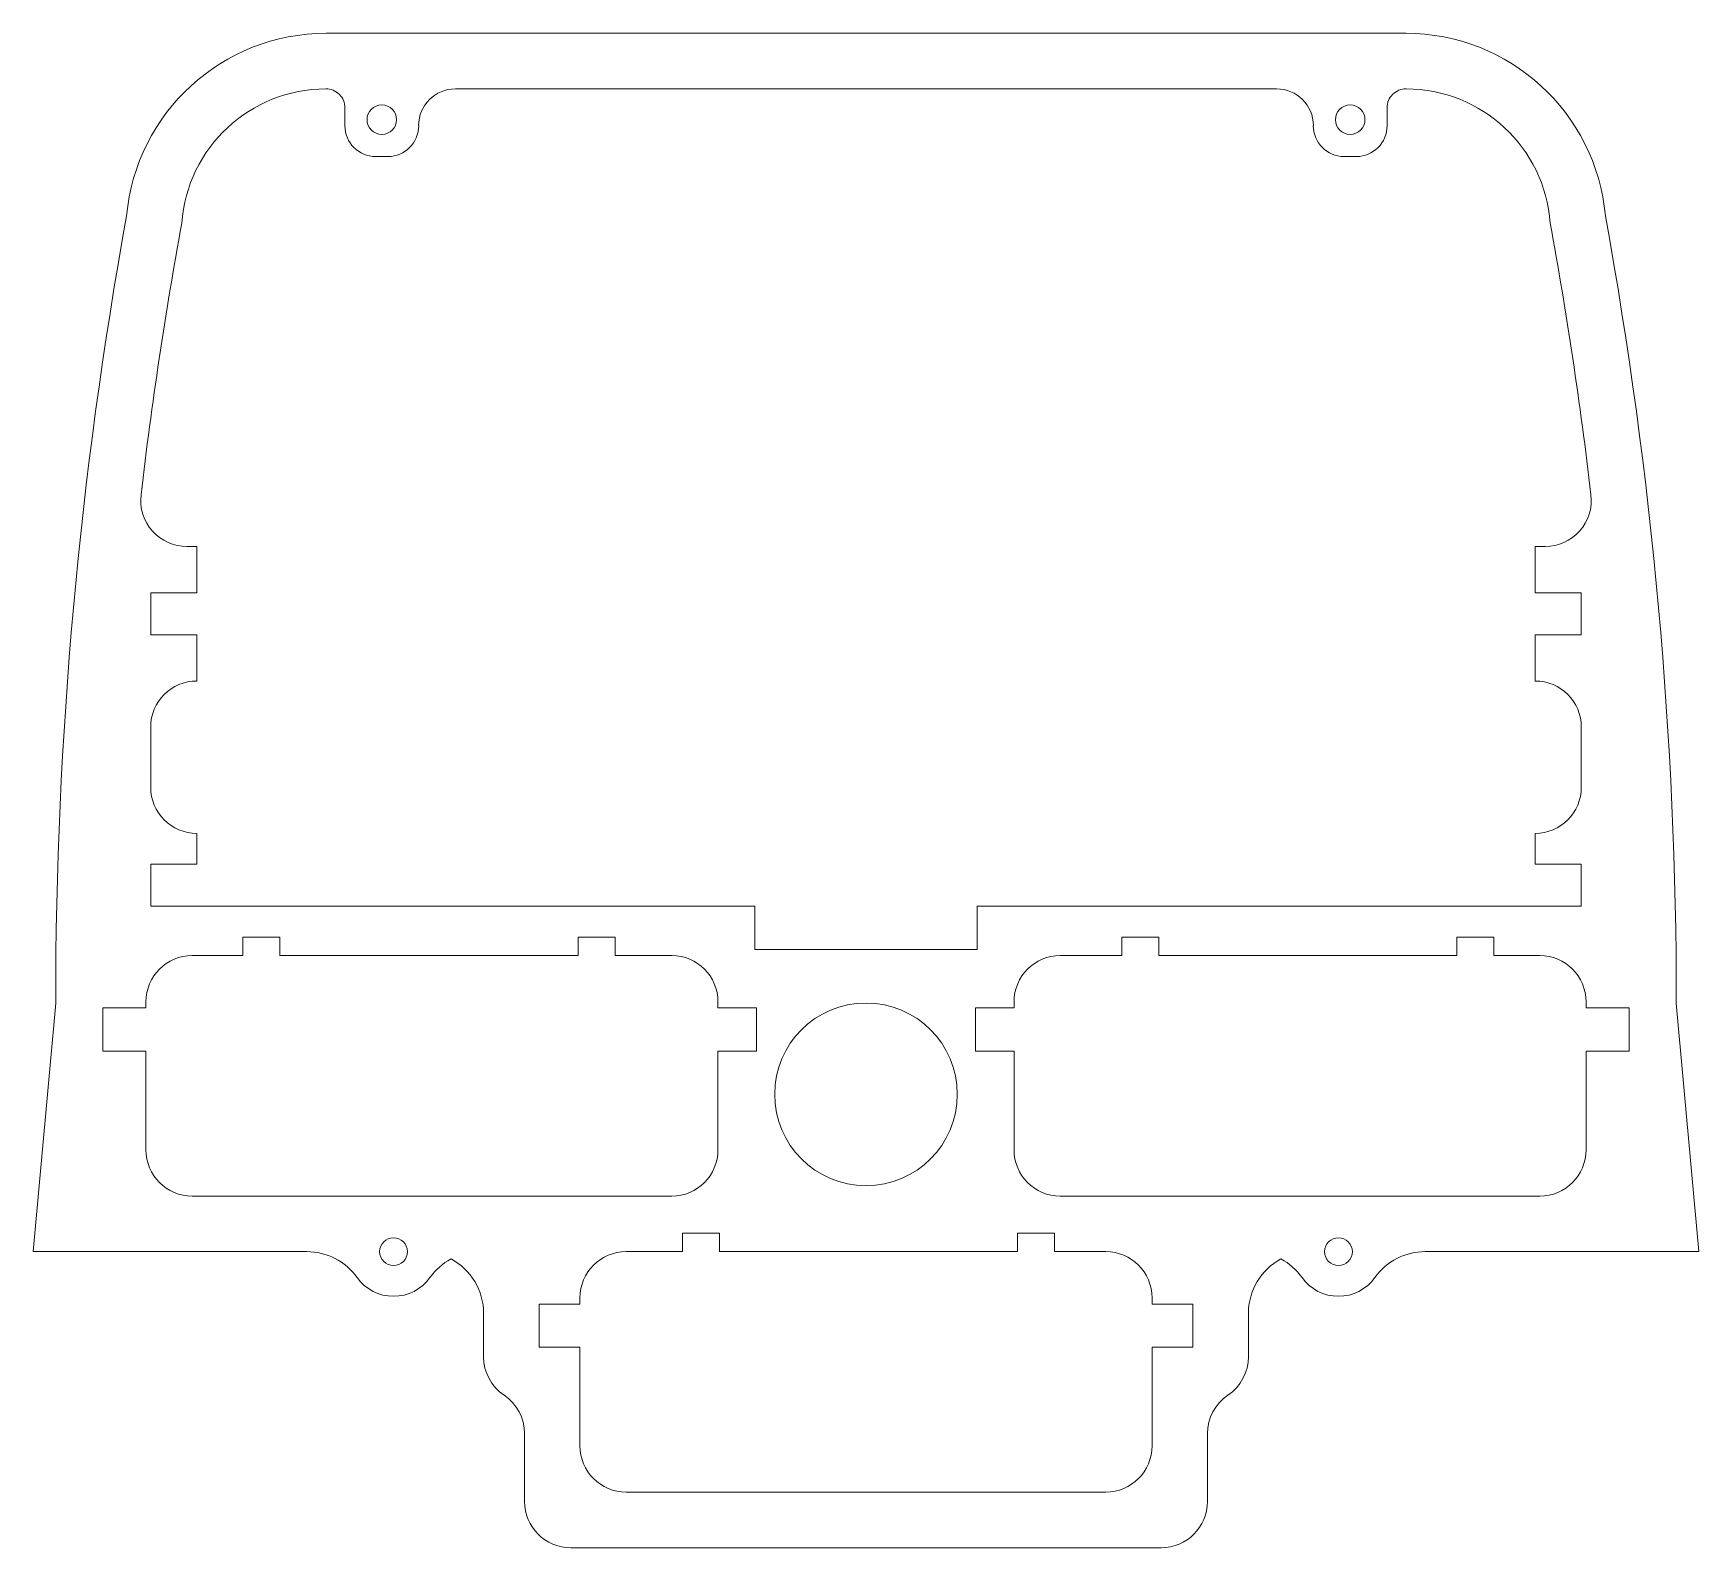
# Model space of a CAD drawing. Header units: inches. Extents: x -1.35 to 1.35, y -1.36 to 1.1.
import ezdxf

# ---------------------------------------------------------------- set-up
doc = ezdxf.new("R2010")
doc.units = ezdxf.units.IN
doc.header["$MEASUREMENT"] = 0

msp = doc.modelspace()

# ---------------------------------------------------------------- linework, layer by layer
at = {"color": 7, "linetype": 'Continuous', "lineweight": 15}
for p, q in [((0.875, 1.1), (-0.875, 1.1)), ((0.6657, 1.01), (-0.6657, 1.01)), ((-0.8448, 0.9502), (-0.8448, 0.9792)), ((0.8448, 0.9502), (0.8448, 0.9792)), ((-0.7252, 0.9504), (-0.7252, 0.9502)), ((0.7252, 0.9504), (0.7252, 0.9502)), ((-0.7752, 0.9002), (-0.7948, 0.9002)), ((0.7752, 0.9002), (0.7948, 0.9002)), ((-1.0847, 0.268), (-1.1009, 0.268)), ((-1.0847, 0.193), (-1.0847, 0.268)), ((1.0847, 0.193), (1.0847, 0.268)), ((1.0847, 0.268), (1.1009, 0.268)), ((-1.1597, 0.193), (-1.0847, 0.193)), ((-1.1597, 0.193), (-1.1597, 0.125)), ((1.1597, 0.193), (1.0847, 0.193)), ((1.1597, 0.193), (1.1597, 0.125)), ((-1.0847, 0.125), (-1.1597, 0.125)), ((-1.0847, 0.05), (-1.0847, 0.125)), ((1.0847, 0.05), (1.0847, 0.125)), ((1.0847, 0.125), (1.1597, 0.125)), ((-1.1597, -0.025), (-1.1597, -0.122)), ((1.1597, -0.025), (1.1597, -0.122)), ((-1.0847, -0.247), (-1.0847, -0.197)), ((1.0847, -0.247), (1.0847, -0.197)), ((-1.1597, -0.247), (-1.0847, -0.247)), ((-1.1597, -0.247), (-1.1597, -0.315)), ((1.1597, -0.247), (1.0847, -0.247)), ((1.1597, -0.247), (1.1597, -0.315)), ((-0.18, -0.315), (-1.1597, -0.315)), ((-0.18, -0.315), (-0.18, -0.385)), ((0.18, -0.385), (0.18, -0.315)), ((1.1597, -0.315), (0.18, -0.315)), ((-1.0102, -0.365), (-0.9502, -0.365)), ((-1.0102, -0.395), (-1.0102, -0.365)), ((-0.9502, -0.365), (-0.9502, -0.395)), ((-0.4668, -0.395), (-0.4668, -0.365)), ((-0.4668, -0.365), (-0.4068, -0.365)), ((-0.4068, -0.365), (-0.4068, -0.395)), ((0.4147, -0.365), (0.4747, -0.365)), ((0.4147, -0.395), (0.4147, -0.365)), ((0.4747, -0.365), (0.4747, -0.395)), ((0.958, -0.395), (0.958, -0.365)), ((0.958, -0.365), (1.018, -0.365)), ((1.018, -0.365), (1.018, -0.395)), ((-1.0102, -0.395), (-1.0924, -0.395)), ((-0.4668, -0.395), (-0.9502, -0.395)), ((-0.315, -0.395), (-0.4068, -0.395)), ((-0.18, -0.385), (0.18, -0.385)), ((0.4147, -0.395), (0.315, -0.395)), ((0.958, -0.395), (0.4747, -0.395)), ((1.0924, -0.395), (1.018, -0.395)), ((-1.3137, -0.472), (-1.35, -0.875)), ((-1.1674, -0.48), (-1.2374, -0.48)), ((-1.2374, -0.48), (-1.2374, -0.55)), ((-1.1674, -0.47), (-1.1674, -0.48)), ((-0.24, -0.47), (-0.24, -0.48)), ((-0.24, -0.48), (-0.1774, -0.48)), ((-0.1774, -0.48), (-0.1774, -0.55)), ((0.24, -0.48), (0.1774, -0.48)), ((0.1774, -0.48), (0.1774, -0.55)), ((0.24, -0.47), (0.24, -0.48)), ((1.1674, -0.47), (1.1674, -0.48)), ((1.1674, -0.48), (1.2374, -0.48)), ((1.2374, -0.48), (1.2374, -0.55)), ((1.3137, -0.472), (1.35, -0.875)), ((-1.2374, -0.55), (-1.1674, -0.55)), ((-1.1674, -0.71), (-1.1674, -0.55)), ((-0.24, -0.55), (-0.24, -0.71)), ((-0.1774, -0.55), (-0.24, -0.55)), ((0.1774, -0.55), (0.24, -0.55)), ((0.24, -0.55), (0.24, -0.71)), ((1.1674, -0.71), (1.1674, -0.55)), ((1.2374, -0.55), (1.1674, -0.55)), ((-1.0924, -0.785), (-0.315, -0.785)), ((0.315, -0.785), (1.0924, -0.785)), ((-0.2977, -0.845), (-0.2377, -0.845)), ((-0.2977, -0.875), (-0.2977, -0.845)), ((-0.2377, -0.845), (-0.2377, -0.875)), ((0.2456, -0.875), (0.2456, -0.845)), ((0.2456, -0.845), (0.3056, -0.845)), ((0.3056, -0.845), (0.3056, -0.875)), ((-1.35, -0.875), (-0.9066, -0.875)), ((-0.3887, -0.875), (-0.2977, -0.875)), ((-0.2377, -0.875), (0.2456, -0.875)), ((0.3056, -0.875), (0.3887, -0.875)), ((0.9066, -0.875), (1.35, -0.875)), ((-0.4637, -0.96), (-0.53, -0.96)), ((-0.53, -0.96), (-0.53, -1.03)), ((-0.4637, -0.95), (-0.4637, -0.96)), ((0.4637, -0.96), (0.4637, -0.95)), ((0.53, -0.96), (0.4637, -0.96)), ((0.53, -1.03), (0.53, -0.96)), ((-0.62, -0.975), (-0.62, -1.0455)), ((0.62, -1.0455), (0.62, -0.975)), ((-0.53, -1.03), (-0.4637, -1.03)), ((-0.4637, -1.03), (-0.4637, -1.19)), ((0.4637, -1.19), (0.4637, -1.03)), ((0.4637, -1.03), (0.53, -1.03)), ((-0.5537, -1.17), (-0.5537, -1.28)), ((0.5537, -1.28), (0.5537, -1.17)), ((-0.3887, -1.265), (0.3887, -1.265)), ((-0.4787, -1.355), (0.4787, -1.355))]:
    msp.add_line(p, q, dxfattribs=at)
for centre, radius in [((-0.785, 0.96), 0.024), ((0.785, 0.96), 0.024), ((0, -0.62), 0.148), ((-0.766, -0.875), 0.0225), ((0.766, -0.875), 0.0225)]:
    msp.add_circle(centre, radius, dxfattribs=at)
for centre, radius, start, end in [((-0.875, 0.775), 0.325, 90, 174.8509), ((0.875, 0.775), 0.325, 5.1491, 90), ((-0.875, 0.775), 0.235, 90.1596, 175.7611), ((-0.8756, 0.9792), 0.0308, 0, 90.1596), ((-0.6657, 0.9504), 0.0596, 90, 180), ((0.6657, 0.9504), 0.0596, 0, 90), ((0.8756, 0.9792), 0.0308, 89.8404, 180), ((0.875, 0.775), 0.235, 4.2389, 89.8404), ((-0.7948, 0.9502), 0.05, 180, 270), ((-0.7752, 0.9502), 0.05, 270, 0), ((0.7752, 0.9502), 0.05, 180, 270), ((0.7948, 0.9502), 0.05, 270, 0), ((5.8249, -0.472), 7.1386, 169.70185, 180), ((5.8249, -0.472), 7.0486, 169.66639, 173.28853), ((-5.8249, -0.472), 7.0486, 6.71147, 10.33361), ((-5.8249, -0.472), 7.1386, 0, 10.29815), ((-1.1009, 0.343), 0.075, 173.2885, 270), ((1.1009, 0.343), 0.075, 270, 6.7115), ((-1.0847, -0.025), 0.075, 90, 180), ((1.0847, -0.025), 0.075, 0, 90), ((-1.0847, -0.122), 0.075, 180, 270), ((1.0847, -0.122), 0.075, 270, 0), ((-1.0924, -0.47), 0.075, 90, 180), ((-0.315, -0.47), 0.075, 0, 90), ((0.315, -0.47), 0.075, 90, 180), ((1.0924, -0.47), 0.075, 0, 90), ((-1.0924, -0.71), 0.075, 180, 270), ((-0.315, -0.71), 0.075, 270, 0), ((0.315, -0.71), 0.075, 180, 270), ((1.0924, -0.71), 0.075, 270, 0), ((-0.9066, -0.975), 0.1, 35.4302, 90), ((-0.6255, -0.975), 0.1, 118.2067, 144.5698), ((-0.72, -0.975), 0.1, 0, 61.7933), ((-0.3887, -0.95), 0.075, 90, 180), ((0.3887, -0.95), 0.075, 0, 90), ((0.72, -0.975), 0.1, 118.2067, 180), ((0.6255, -0.975), 0.1, 35.4302, 61.7933), ((0.9066, -0.975), 0.1, 90, 144.5698), ((-0.766, -0.875), 0.0725, 215.4302, 324.5698), ((0.766, -0.875), 0.0725, 215.4302, 324.5698), ((-0.545, -1.0455), 0.075, 180, 236.0824), ((0.545, -1.0455), 0.075, 303.9176, 0), ((-0.6287, -1.17), 0.075, 0, 56.0824), ((0.6287, -1.17), 0.075, 123.9176, 180), ((-0.3887, -1.19), 0.075, 180, 270), ((0.3887, -1.19), 0.075, 270, 0), ((-0.4787, -1.28), 0.075, 180, 270), ((0.4787, -1.28), 0.075, 270, 0)]:
    msp.add_arc(centre, radius, start, end, dxfattribs=at)

doc.saveas('drawing.dxf')
